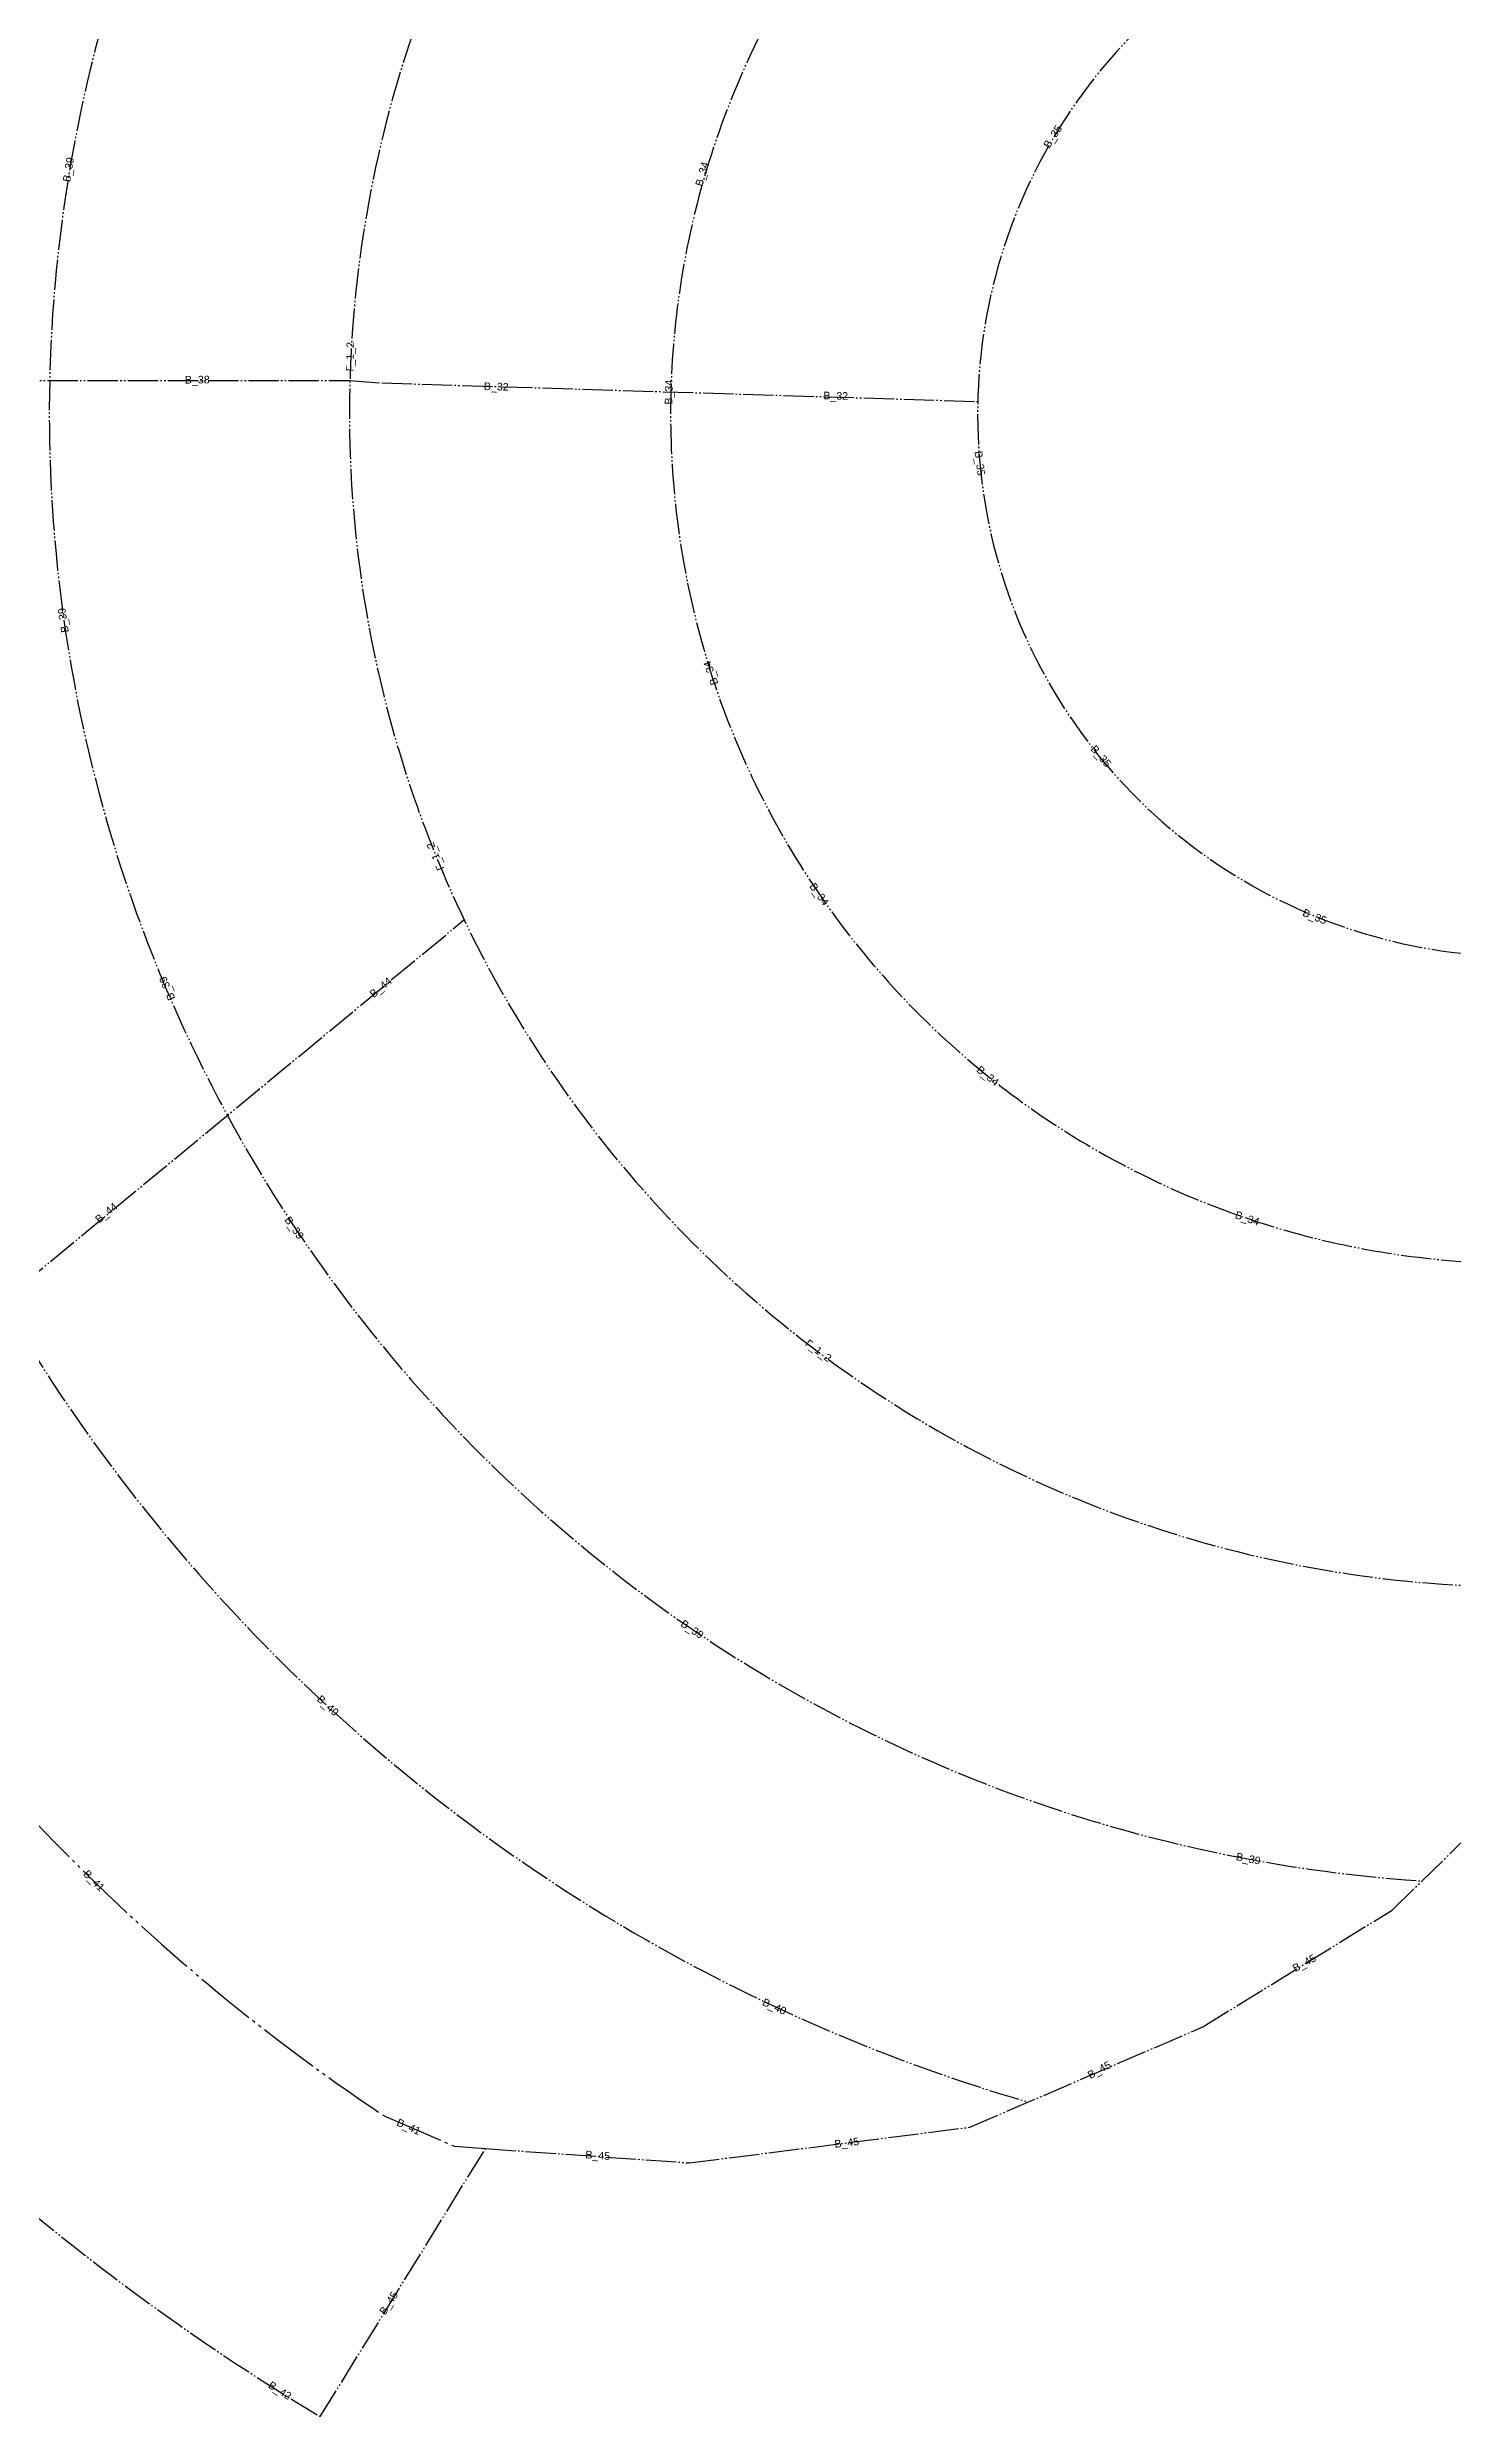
# Model space of a CAD drawing. Header units: millimetres. Extents: x 2242286 to 2245579, y 377608 to 382720.
# Drawn here: x 2243225 to 2243689, y 377608 to 378389 of the extents above; entities that cross this region are included whole.
import ezdxf

# ---------------------------------------------------------------- set-up
doc = ezdxf.new("R2010")
doc.units = ezdxf.units.MM
doc.linetypes.add('DIVIDE', pattern=[26.5, 20, -1.5, 1, -1.5, 1, -1.5])
for name, color, linetype in [('автодороги_внутриквартальные', 5, 'DIVIDE'), ('автодороги_главные', 2, 'DIVIDE'), ('автодороги_ИЖС', 90, 'DIVIDE'), ('автодороги_обозначения', 5, 'DIVIDE')]:
    doc.layers.add(name, color=color, linetype=linetype)
doc.styles.get("Standard").update_dxf_attribs({"font": 'arial.ttf'})

msp = doc.modelspace()

# ---------------------------------------------------------------- linework, layer by layer
at = {"layer": 'автодороги_внутриквартальные', "ltscale": 0.5}
for points in [[(2243758.08, 377992.2, -1.156546), (2243744.76, 378546.37, -1.125051)], [(2243755.27, 378095.01, -1.259301), (2243747.76, 378443.4, -1.287554)]]:
    msp.add_lwpolyline(points, format="xyb", dxfattribs=at)
at = {"layer": 'автодороги_внутриквартальные', "linetype": 'DIVIDE', "ltscale": 0.5}
msp.add_lwpolyline([(2243324.98, 378279.46), (2243335.63, 378278.62), (2243532.16, 378272.51)], dxfattribs=at)
at = {"layer": 'автодороги_главные', "color": 2, "ltscale": 0.5}
msp.add_lwpolyline([(2243881.26, 377920.49, -0.744104), (2243379.12, 378465.78, -0.373362), (2243863.19, 378624.59, -0.637255)], format="xyb", close=True, dxfattribs=at)
at = {"layer": 'автодороги_ИЖС', "color": 3, "ltscale": 0.5}
for points in [[(2243315.38, 377607.8, -0.489306), (2243169.16, 378815.71, -0.1481)], [(2243548.77, 377711.55, -0.675308), (2243442.38, 378782.31, -0.137026)], [(2243678.6, 377784.48, -0.812564), (2243546.85, 378724.64, -0.128175)]]:
    msp.add_lwpolyline(points, format="xyb", dxfattribs=at)
at = {"layer": 'автодороги_ИЖС', "color": 3}
msp.add_lwpolyline([(2243269.03, 378778.44, 0.49522), (2243336.64, 377706.88), (2243359.58, 377696.96), (2243369.85, 377696.23)], format="xyb", dxfattribs=at)
at = {"layer": 'автодороги_ИЖС', "color": 3, "ltscale": 0.5}
for points in [[(2242867.66, 378279.31), (2243324.98, 378279.46)], [(2242971.13, 377777.82), (2243362.73, 378101.48)]]:
    msp.add_lwpolyline(points, dxfattribs=at)
at = {"layer": 'автодороги_ИЖС', "color": 3, "linetype": 'DIVIDE', "ltscale": 0.5}
msp.add_lwpolyline([(2243315.38, 377607.8), (2243369.85, 377696.23), (2243437.02, 377691.49), (2243529.58, 377703.28), (2243606.32, 377736.35), (2243668.84, 377774.91), (2243717.4, 377822.51), (2243761.21, 377877.45)], dxfattribs=at)

# ---------------------------------------------------------------- texts
at = {"layer": 'автодороги_обозначения', "char_height": 2.5, "attachment_point": 1}
for s, insert, rotation in [('В_35', (2243553.62, 378357.16), 57.2982), ('В_39', (2243230.44, 378345.19), 80.79186), ('В_34', (2243438.96, 378343.95), 74.7815), ('Г_1_2', (2243323.79, 378282.48), 88.44524), ('В_38', (2243270.74, 378280.93), 0.40717), ('В_32', (2243369.35, 378278.79), 358.57862), ('В_34', (2243428.94, 378271.52), 88.73695), ('В_32', (2243481.29, 378275.76), 358.57862), ('В_35', (2243533.57, 378256.32), 277.43366), ('В_39', (2243229.99, 378196.09), 98.52483), ('В_34', (2243444.29, 378178.66), 108.93495), ('В_35', (2243571.07, 378159.42), 310.7694), ('Г_1_2', (2243354.02, 378117.49), 112.4537), ('В_34', (2243478.51, 378114.03), 305.64396), ('В_35', (2243639.92, 378105.3), 338.38851), ('В_39', (2243265.31, 378074.66), 113.0294), ('В_44', (2243331.36, 378077.59), 39.41634), ('В_34', (2243533.08, 378053.61), 321.15765), ('В_44', (2243240.86, 378003.27), 39.41634), ('В_39', (2243305.46, 378003.98), 305.29988), ('В_34', (2243617.55, 378005.55), 341.62719), ('Г_1_2', (2243476.55, 377963.34), 322.94436), ('В_39', (2243435.33, 377870.86), 326.0252), ('В_40', (2243315.7, 377846.02), 317.80988), ('В_39', (2243617.61, 377793.87), 349.06208), ('В_41', (2243238.8, 377788.39), 314.85834), ('В_45', (2243635.62, 377756.58), 28.53873), ('В_40', (2243461.93, 377745.92), 335.26398), ('В_45', (2243568.03, 377721.34), 28.53873), ('В_41', (2243341.31, 377706.21), 336.22012), ('В_45', (2243484.77, 377698.94), 6.83051), ('В_45', (2243402.89, 377695.53), 355.92695), ('В_45', (2243334.67, 377642.51), 57.35379), ('В_42', (2243299.3, 377619.64), 327.88759)]:
    msp.add_mtext_dynamic_manual_height_columns(s, width=14.098, gutter_width=12.5, heights=[0], dxfattribs=dict(at, insert=insert, rotation=rotation))

doc.saveas('drawing.dxf')
